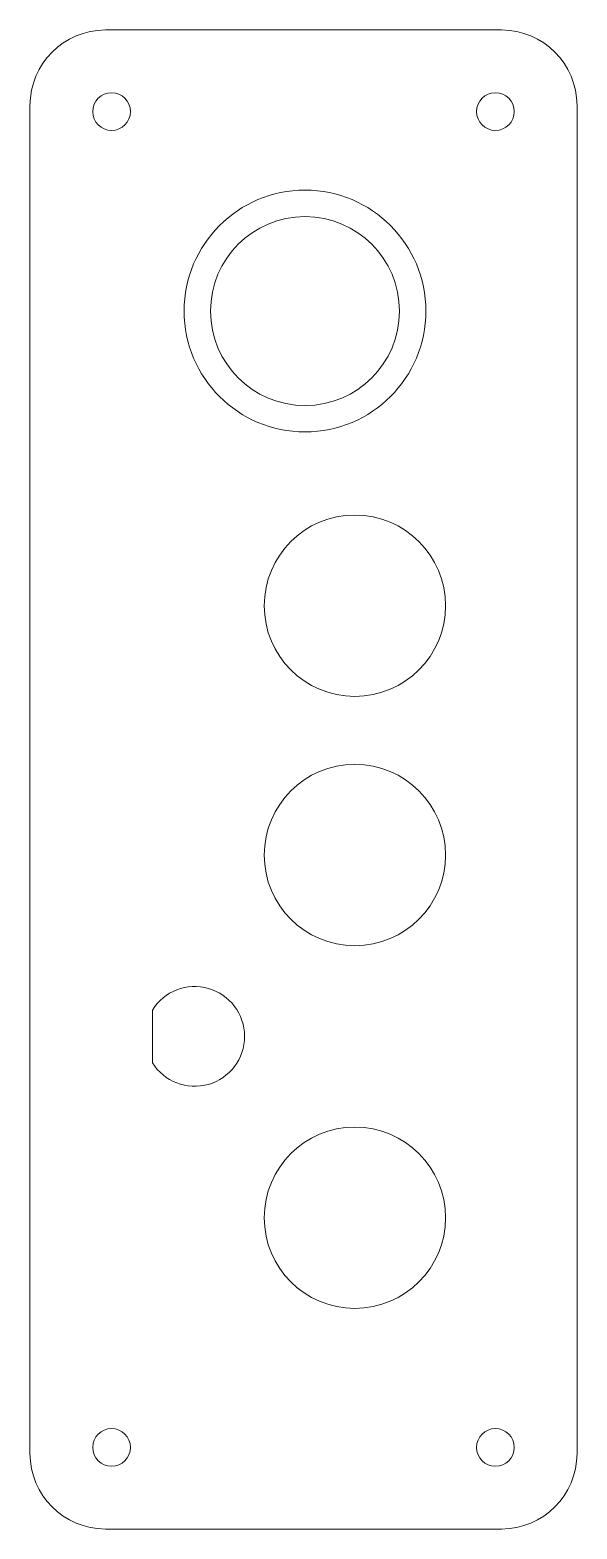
# Model space of a CAD drawing. Header units: millimetres. Extents: x 69.3 to 105.5, y -31.2 to 68.
import ezdxf

# ---------------------------------------------------------------- set-up
doc = ezdxf.new("R2010")
doc.units = ezdxf.units.MM
doc.header["$LTSCALE"] = 5
doc.linetypes.add('AUSGEZOGEN', pattern=[0])
doc.layers.add('Layer1', color=7, linetype='Continuous')

msp = doc.modelspace()

# ---------------------------------------------------------------- linework, layer by layer
at = {"color": 7, "linetype": 'AUSGEZOGEN', "lineweight": 18}
for centre, radius in [((87.5, 49.4), 6.25), ((90.8, 29.9), 6), ((90.8, 13.4), 6), ((90.8, -10.6), 6)]:
    msp.add_circle(centre, radius, dxfattribs=at)
at = {"layer": 'Layer1', "color": 7, "linetype": 'AUSGEZOGEN', "lineweight": 18}
for p, q in [((74.3, 68), (100.5, 68)), ((69.3, 63), (69.3, -26.2)), ((105.5, 63), (105.5, -26.2)), ((77.4, 1.4), (77.4, 3.146)), ((77.4, 1.4), (77.4, -0.347)), ((74.3, -31.2), (100.5, -31.2))]:
    msp.add_line(p, q, dxfattribs=at)
for centre, radius in [((74.7, 62.6), 1.25), ((100.1, 62.6), 1.25), ((87.5, 49.4), 8), ((74.7, -25.8), 1.25), ((100.1, -25.8), 1.25)]:
    msp.add_circle(centre, radius, dxfattribs=at)
for centre, radius, start, end in [((74.3, 63), 5, 90, 180), ((100.5, 63), 5, 0, 90), ((80.2, 1.4), 3.3, 211.95275, 148.04725), ((74.3, -26.2), 5, 180, 270), ((100.5, -26.2), 5, 270, 0)]:
    msp.add_arc(centre, radius, start, end, dxfattribs=at)

doc.saveas('drawing.dxf')
